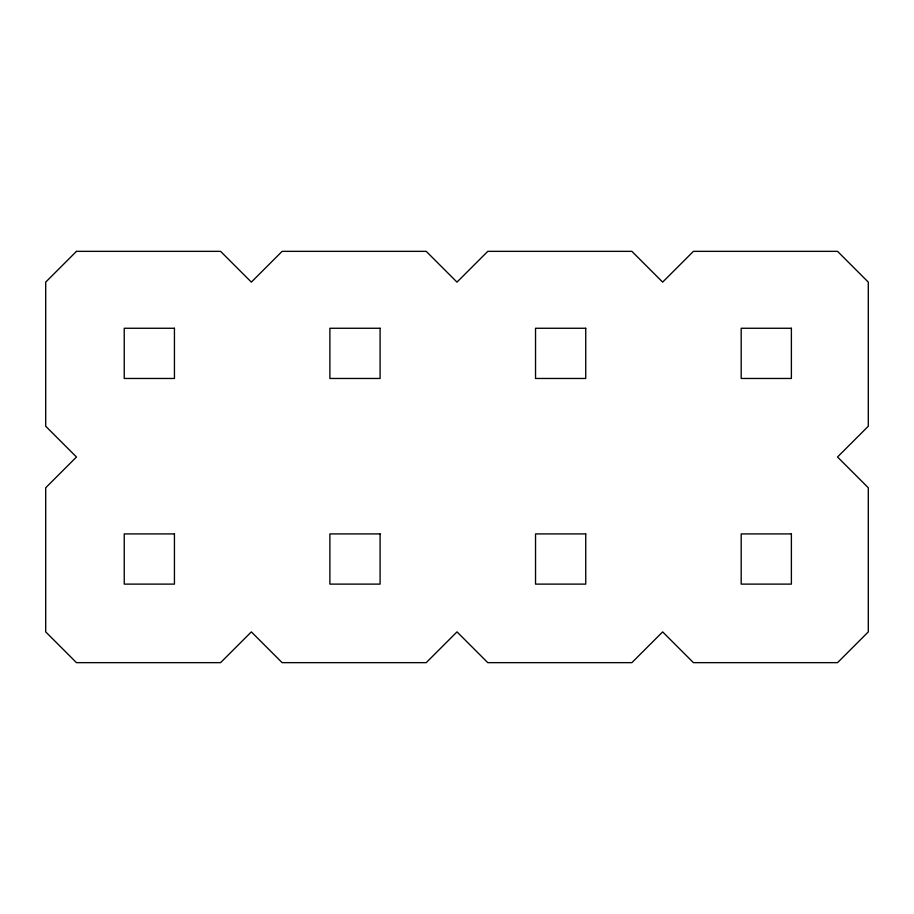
<?xml version="1.0" encoding="UTF-8"?>
<svg xmlns="http://www.w3.org/2000/svg" width="914" height="914" viewBox="0 0 914 914"><rect width="100%" height="100%" fill="white"/><g stroke="black" fill="none" stroke-linecap="round" stroke-linejoin="round"><path stroke-width="1.37" d="M76.468 251.35L45.7 282.118L45.7 426.232L76.468 457L45.7 487.768L45.7 631.882L76.468 662.65L220.582 662.65L251.35 631.882L282.118 662.65L426.232 662.65L457 631.882L487.768 662.65L631.882 662.65L662.65 631.882L693.418 662.65L837.532 662.65L868.3 631.882L868.3 487.768L837.532 457L868.3 426.232L868.3 282.118L837.532 251.35L693.418 251.35L662.65 282.118L631.882 251.35L487.768 251.35L457 282.118L426.232 251.35L282.118 251.35L251.35 282.118L220.582 251.35L76.468 251.35M174.437 328.263L124.235 328.263L124.235 378.465L174.437 378.465L174.437 328.263M380.087 328.263L329.885 328.263L329.885 378.465L380.087 378.465L380.087 328.263M585.737 328.263L535.535 328.263L535.535 378.465L585.737 378.465L585.737 328.263M791.387 328.263L741.185 328.263L741.185 378.465L791.387 378.465L791.387 328.263M174.437 533.913L124.235 533.913L124.235 584.115L174.437 584.115L174.437 533.913M380.087 533.913L329.885 533.913L329.885 584.115L380.087 584.115L380.087 533.913M585.737 533.913L535.535 533.913L535.535 584.115L585.737 584.115L585.737 533.913M791.387 533.913L741.185 533.913L741.185 584.115L791.387 584.115L791.387 533.913"/></g></svg>
